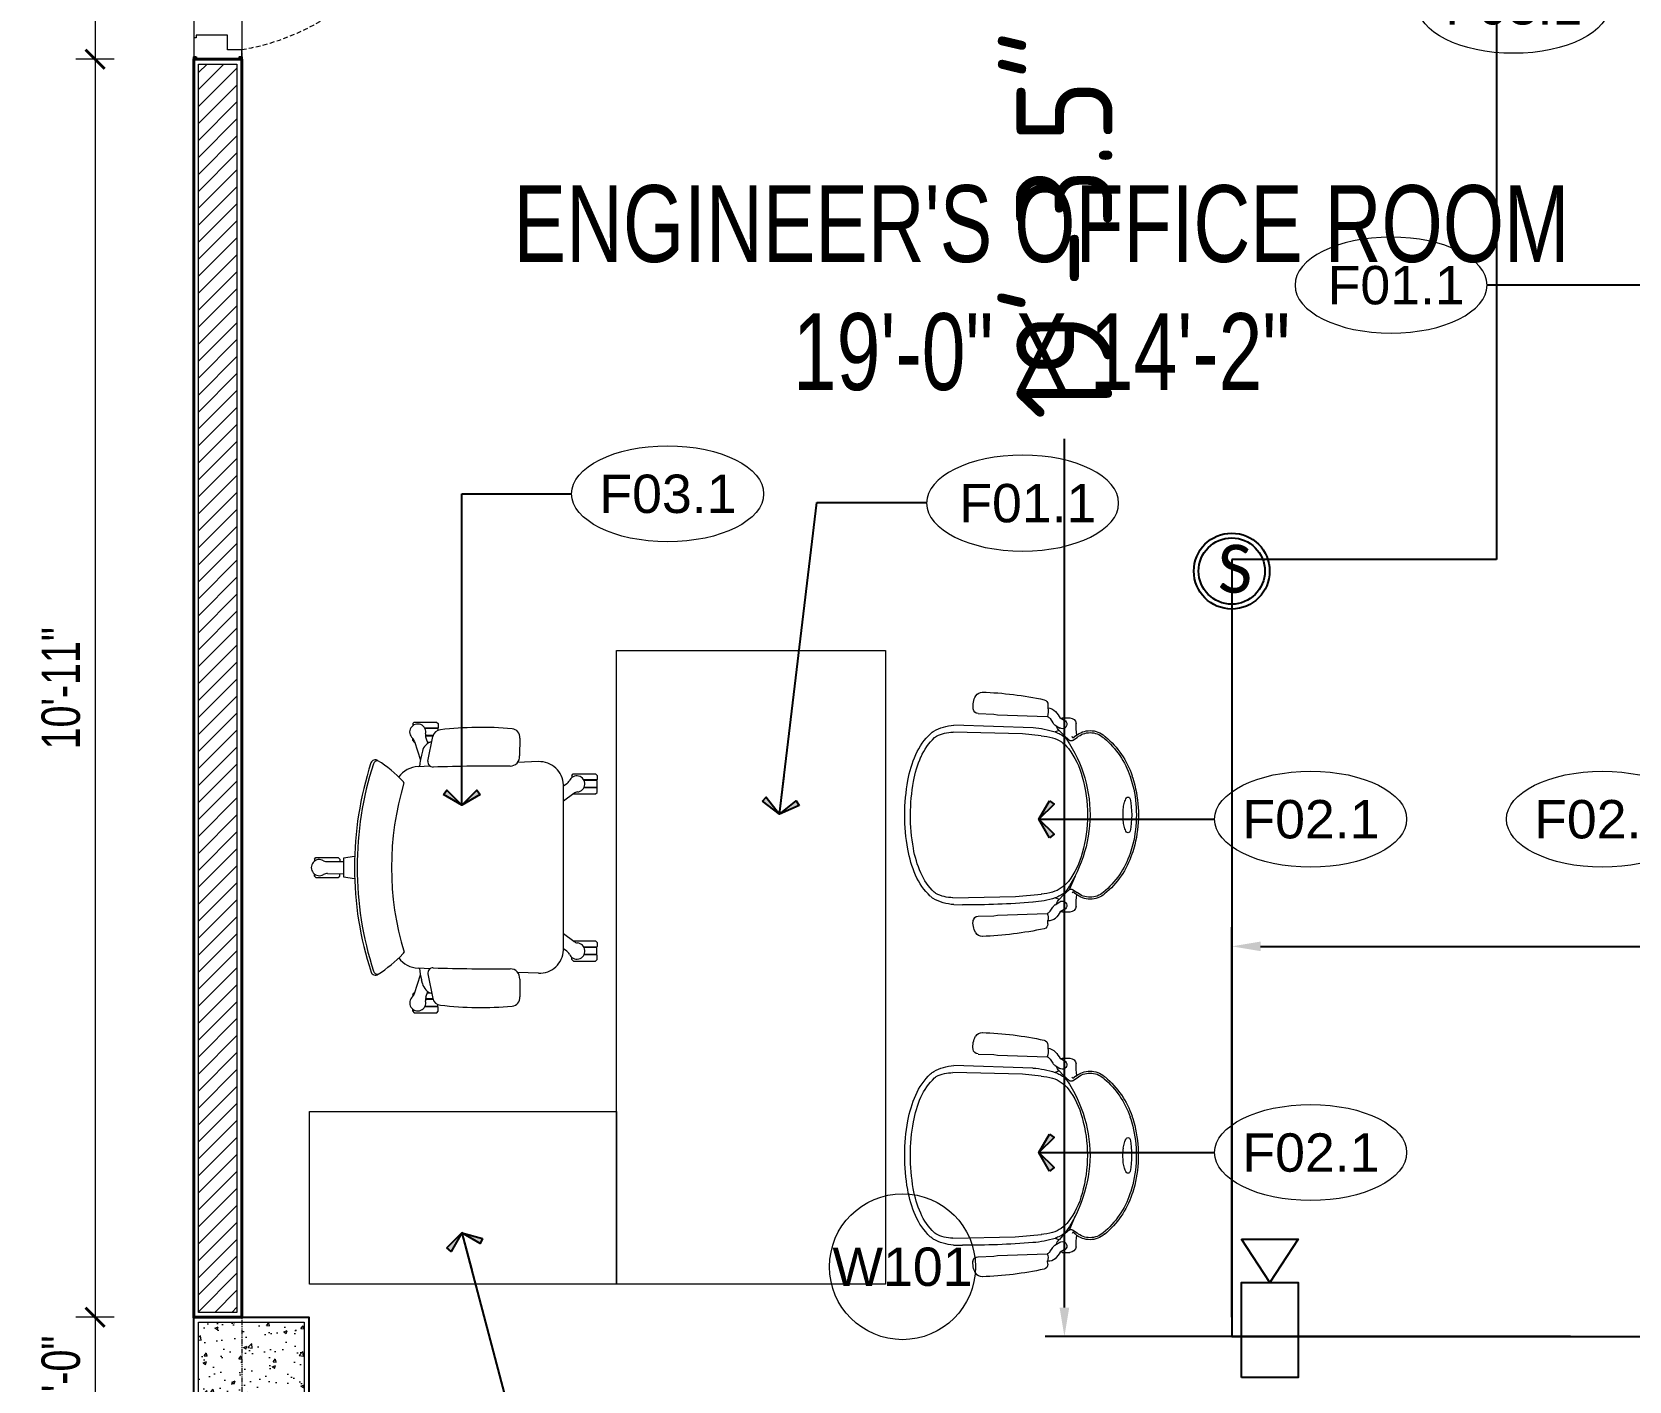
# Model space of a CAD drawing. Header units: inches. Extents: x 985 to 11353, y 526 to 2181.
# Drawn here: x 8372.7 to 8539.1, y 1431.6 to 1572.1 of the extents above; entities that cross this region are included whole.
import ezdxf
from ezdxf.enums import TextEntityAlignment as Align

# ---------------------------------------------------------------- set-up
doc = ezdxf.new("R2010")
doc.units = ezdxf.units.IN
doc.header["$MEASUREMENT"] = 0
doc.linetypes.add('DASHED', pattern=[0.75, 0.5, -0.25])
doc.linetypes.add('PHANTOMX2', pattern=[5, 2.5, -0.5, 0.5, -0.5, 0.5, -0.5])
for name, color, linetype, lineweight in [('COLUMN', 1, 'Continuous', 25), ('Dimension', 22, 'Continuous', 13), ('DOOR', 115, 'Continuous', 15), ('grid', 9, 'Continuous', 13), ('HACTH', 8, 'Continuous', 9), ('I-DOOR-IDEN-N', 7, 'Continuous', 15), ('I-FURN-CODE', 171, 'Continuous', 15), ('ID-FURN', 7, 'Continuous', 15), ('Plaster Line', 5, 'Continuous', 15), ('wall 05', 3, 'Continuous', 40)]:
    doc.layers.add(name, color=color, linetype=linetype, lineweight=lineweight)
for name, color, linetype in [('FREE-TEXT', 7, 'Continuous'), ('horn & strobe', 1, 'Continuous'), ('smoke detector', 1, 'Continuous'), ('Text', 7, 'Continuous'), ('zone wiring', 5, 'Continuous')]:
    doc.layers.add(name, color=color, linetype=linetype)
doc.styles.add('Arial', font='arial.ttf')
doc.styles.get("Standard").update_dxf_attribs({"font": 'isocp3.shx'})
doc.styles.add('Swiss721', font='swisscl.ttf')
doc.dimstyles.new('DIM08', dxfattribs={"dimtxt": 8, "dimasz": 4, "dimexe": 4, "dimexo": 0, "dimgap": 3, "dimtad": 1, "dimdec": 1, "dimzin": 3, "dimdsep": 46, "dimlunit": 4, "dimtxsty": 'Swiss721', "dimblk": 'ARCHTICK', "dimcen": 0, "dimdle": 4, "dimclrd": 256, "dimclre": 256, "dimclrt": 256, "dimadec": 0, "dimazin": 0, "dimtfac": 1, "dimtdec": 1, "dimtofl": 0, "dimtmove": 0, "dimatfit": 3, "dimldrblk": 'ARCHTICK', "dimfxl": 4, "dimfxlon": 1, "dimtfill": 1, "dimtolj": 1, "dimtzin": 0, "dimlwd": 9, "dimlwe": 9, "dimarcsym": 0})
doc.dimstyles.new('F50', dxfattribs={"dimscale": 50, "dimtxt": 1.6, "dimasz": 1, "dimexe": 1.5, "dimexo": 1, "dimgap": 0.5, "dimtad": 1, "dimdec": 0, "dimzin": 12, "dimdsep": 46, "dimtxsty": 'Arial', "dimblk1": 'ARCHTICK', "dimblk2": 'ARCHTICK', "dimsah": 1, "dimcen": 0, "dimdle": 1.5, "dimclrd": 9, "dimclre": 9, "dimclrt": 2, "dimadec": 0, "dimazin": 3, "dimtfac": 1, "dimtdec": 0, "dimtix": 1, "dimtmove": 2, "dimatfit": 3, "dimldrblk": 'ArrowNote', "dimfxl": 1, "dimtolj": 1, "dimtzin": 0, "dimarcsym": 0})
doc.dimstyles.get("Standard").update_dxf_attribs({"dimtxt": 2, "dimasz": 3, "dimexe": 2, "dimexo": 2, "dimgap": 1, "dimtad": 0, "dimtih": 1, "dimtoh": 1, "dimdec": 1, "dimzin": 0, "dimdsep": 46, "dimtxsty": 'Standard', "dimcen": 0, "dimclrd": 256, "dimclre": 256, "dimclrt": 256, "dimadec": 1, "dimazin": 0, "dimtfac": 1, "dimtdec": 1, "dimtofl": 0, "dimtmove": 0, "dimatfit": 3, "dimfxl": 1, "dimtolj": 1, "dimtzin": 0, "dimlwd": -1, "dimlwe": -1, "dimarcsym": 0})

# ---------------------------------------------------------------- blocks, each defined once
blk = doc.blocks.new('C 12X12')
at = {"layer": 'HACTH'}
h = blk.add_hatch(dxfattribs=at)
h.set_pattern_fill('AR-CONC', color=256, scale=0.5, style=0)
h.set_pattern_definition([(50, (0, 0), (3.58630091, -0.313760675), [0.375, -4.125]), (355, (0, 0), (-0.69375667, 3.76096067), [0.3, -3.3]), (100.4514, (0.299, -0.026), (2.89254691, 3.44719771), [0.31870095, -3.50571056]), (46.1842, (0, 1), (5.33620524, -0.82759507), [0.5625, -6.1875]), (96.6356, (0.4447, 0.931), (4.67331353, 4.87058935), [0.47805144, -5.258565]), (351.1842, (0, 1), (4.67330973, 4.870593), [0.45, -4.95]), (21, (0.5, 0.75), (2.98453526, -2.01309445), [0.375, -4.125]), (326, (0.5, 0.75), (1.21657666, 3.62575023), [0.3, -3.3]), (71.4514, (0.7487, 0.5822), (4.20111314, 1.61265248), [0.31870095, -3.50571056]), (37.5, (0, 0), (0.060799277, 1.66446927), [0, -3.26, 0, -3.35, 0, -3.3125]), (7.5, (0, 0), (1.315347687, 1.97205856), [0, -1.91, 0, -3.185, 0, -1.2625]), (327.5, (-1.115, 0), (2.66911218, -0.112774359), [0, -1.25, 0, -3.9, 0, -5.175]), (317.5, (-1.615, 0), (2.915930847, 0.50052491), [0, -1.625, 0, -2.59, 0, -3.675])])
h.paths.add_polyline_path([(88279, -6819.5), (88279, -6808.5), (88268, -6808.5), (88268, -6819.5)])
at = {"layer": 'COLUMN'}
blk.add_lwpolyline([(88267.5, -6808), (88279.5, -6808), (88279.5, -6820), (88267.5, -6820)], close=True, dxfattribs=at)
at = {"layer": 'Plaster Line'}
blk.add_lwpolyline([(88268, -6808.5), (88279, -6808.5), (88279, -6819.5), (88268, -6819.5)], close=True, dxfattribs=at)
blk = doc.blocks.new('A$C755F672F')
at = {"layer": 'Defpoints'}
for points in [[(0.25, 0), (0.25, -0.25), (0, -0.25), (0, 0)], [(5, 0), (5, -0.25), (4.75, -0.25), (4.75, 0)], [(0.25, -24.75), (0.25, -25), (0, -25), (0, -24.75)], [(5, -24.75), (5, -25), (4.75, -25), (4.75, -24.75)]]:
    blk.add_lwpolyline(points, close=True, dxfattribs=at)
at = {"layer": 'DOOR'}
for points in [[(5, -1), (3.5, -1), (3.5, -2.5), (0.25, -2.5), (0.25, -2.25), (0, -2.25), (0, -0.25), (0.25, -0.25), (0.25, 0), (4.75, 0), (4.75, -0.25), (5, -0.25), (5, -1)], [(10, -1.75), (10, -2), (11, -2), (11, -2.5), (5, -2.5), (5, -1), (11, -1), (11, -1.5), (10, -1.5), (10, -1.75), (10, -1.5), (11, -1.5), (11, -1), (19, -1), (19, -1.5), (20, -1.5), (20, -2), (19, -2), (19, -2.5), (11, -2.5), (25, -2.5), (25, -1), (19, -1)], [(5, -24), (3.5, -24), (3.5, -22.5), (0.25, -22.5), (0.25, -22.75), (0, -22.75), (0, -24.75), (0.25, -24.75), (0.25, -25), (4.75, -25), (4.75, -24.75), (5, -24.75), (5, -24)]]:
    blk.add_lwpolyline(points, dxfattribs=at)
at = {"layer": 'DOOR', "linetype": 'DASHED', "lineweight": 0}
blk.add_arc((1.01, -0.23), 24.1, 279.5352, 354.6049, dxfattribs=at)
at = {"layer": 'HACTH', "lineweight": 0, "ltscale": 10}
for p, q in [((5, -1.5), (5, -24)), ((0, -2.25), (0, -22.75))]:
    blk.add_line(p, q, dxfattribs=at)
blk = doc.blocks.new('ch-1')
at = {"layer": 'ID-FURN', "color": 252, "lineweight": 13}
for p, q in [((300.3, 344.5), (296.8, 340.7)), ((296.8, 340.7), (296.8, 331)), ((353.2, 344.5), (300.3, 344.5)), ((356.8, 340.7), (353.2, 344.5)), ((356.8, 340.7), (356.8, 336.1)), ((296.8, 331), (297.8, 330)), ((297.8, 330), (328.3, 330)), ((297.8, 329), (297.8, 324.4)), ((297.8, 329), (327.8, 329)), ((308.6, 312.4), (326.6, 312.4)), ((308.9, 311.3), (326.5, 311.3)), ((325.7, 307.1), (321.2, 293.8)), ((356.8, 300.6), (356.8, 305.2)), ((322.2, 296.8), (316, 296.8)), ((352.6, 298.3), (338.8, 254.6)), ((353.2, 296.8), (352.1, 296.8)), ((356.8, 300.6), (353.2, 296.8)), ((-76.1, 221.9), (-79.7, 218.1)), ((-79.7, 218.1), (-79.7, 208.4)), ((-79.7, 208.4), (-78.7, 207.4)), ((-78.7, 207.4), (-48.2, 207.4)), ((-78.7, 206.3), (-78.7, 189.7)), ((-78.7, 206.3), (-48.7, 206.3)), ((-78.7, 189.7), (-48.7, 189.7)), ((-23.3, 221.9), (-76.1, 221.9)), ((-19.7, 218.1), (-23.3, 221.9)), ((-19.7, 218.1), (-19.7, 213)), ((-79.7, 187.7), (-78.7, 188.7)), ((-79.7, 178), (-79.7, 187.7)), ((-76.1, 174.2), (-79.7, 178)), ((-78.7, 188.7), (-48.2, 188.7)), ((-22.8, 174.2), (-76.1, 174.2)), ((-24.5, 175.5), (0, 157.3)), ((559, 14.7), (520.5, 15)), ((533.3, 24.3), (529.8, 20.5)), ((529.8, 20.5), (529.8, 14.9)), ((586.2, 24.3), (533.3, 24.3)), ((589.8, 20.5), (586.2, 24.3)), ((589.8, 20.5), (589.8, 16)), ((559, -13.7), (520.5, -14)), ((529.8, -19.6), (529.8, -13.9)), ((533.3, -23.4), (529.8, -19.6)), ((586.2, -23.4), (533.3, -23.4)), ((589.8, -19.6), (586.2, -23.4)), ((589.8, -19.6), (589.8, -15)), ((-76.1, -173.7), (-79.7, -177.5)), ((-79.7, -177.5), (-79.7, -187.2)), ((-79.7, -187.2), (-78.7, -188.2)), ((-78.7, -188.2), (-48.2, -188.2)), ((-22.8, -173.7), (-76.1, -173.7)), ((-24.5, -175), (0, -156.8)), ((-79.7, -207.9), (-78.7, -206.9)), ((-79.7, -217.6), (-79.7, -207.9)), ((-76.1, -221.4), (-79.7, -217.6)), ((-78.7, -189.2), (-48.7, -189.2)), ((-78.7, -205.8), (-78.7, -189.2)), ((-78.7, -205.8), (-48.7, -205.8)), ((-78.7, -206.9), (-48.2, -206.9)), ((-23.3, -221.4), (-76.1, -221.4)), ((-19.7, -217.6), (-23.3, -221.4)), ((-19.7, -217.6), (-19.7, -212.6)), ((-7.9, -197.9), (0, -192.2)), ((352.6, -297.8), (338.8, -254.1)), ((322.2, -296.3), (316, -296.3)), ((325.7, -306.6), (321.2, -293.4)), ((353.2, -296.3), (352.1, -296.3)), ((356.8, -300.1), (353.2, -296.3)), ((356.8, -300.1), (356.8, -304.7)), ((296.8, -330.5), (297.8, -329.5)), ((296.8, -340.2), (296.8, -330.5)), ((300.3, -344), (296.8, -340.2)), ((297.8, -328.5), (297.8, -323.9)), ((297.8, -328.5), (327.8, -328.5)), ((297.8, -329.5), (328.3, -329.5)), ((308.6, -311.9), (326.6, -311.9)), ((308.9, -310.8), (326.5, -310.8)), ((356.8, -340.2), (353.2, -344)), ((356.8, -340.2), (356.8, -335.7)), ((353.2, -344), (300.3, -344))]:
    blk.add_line(p, q, dxfattribs=at)
at = {"layer": 'ID-FURN', "color": 252}
for p, q in [((103.8, 264.3), (103.4, 306.4)), ((334.1, 275.2), (336.4, 265.8)), ((59.4, 250.7), (108.5, 248.6)), ((315.6, 239.8), (344.3, 238.6)), ((-7.9, 198.4), (0, 192.7)), ((0, 195.9), (0, -195.9)), ((59.4, -250.2), (108.5, -248.1)), ((103.4, -305.9), (103.8, -263.8)), ((315.6, -239.4), (344.3, -238.1)), ((334.1, -274.7), (336.4, -265.3))]:
    blk.add_line(p, q, dxfattribs=at)
for points in [[(320.9, 252), (309.1, 310.4)], [(320.9, -251.5), (309.1, -309.9)]]:
    blk.add_lwpolyline(points, dxfattribs=at)
at = {"layer": 'ID-FURN', "color": 252, "lineweight": 13}
blk.add_lwpolyline([(494.6, -25.6), (520.5, -21.8), (520.5, 22.3), (494.6, 26.1)], dxfattribs=at)
at = {"layer": 'ID-FURN', "color": 252}
for centre, radius, start, end in [((123.4, 308.5), 20.1, 95.0446, 186.0128), ((193.8, -510.8), 842.5, 83.3556, 94.9128), ((290, 306.5), 19.6, 11.3923, 86.0755), ((303.1, 267.6), 31.9, 13.7582, 74.5871), ((109.5, 210.3), 233.5, 7.127, 13.7582), ((57, 193.7), 57, 87.5809, 177.8265), ((125.9, 262.4), 22.2, 175.0498, 270.9397), ((147, -5274.9), 5515.2, 88.3219, 90.2152), ((309, 250), 12.1, 267.6468, 9.6188), ((341.6, 178.9), 59.8, 36.272, 87.3972), ((596.7, 1.2), 296.9, 122.0525, 136.7624), ((445.4, 243.8), 11.1, 21.1039, 124.6268), ((439.4, 241.8), 11.1, 21.1039, 91.3806), ((-305.9, 0.2), 794.5, 341.9963, 18.0037), ((-305.9, 0.2), 800.8, 341.9963, 18.0037), ((391.5, 194.2), 15.3, 136.9683, 155.6038), ((-286, 0.2), 693.1, 343.2048, 16.7952), ((57, -193.2), 57, 182.1735, 272.4191), ((341.6, -178.9), 59.8, 272.6028, 324.0692), ((391.5, -193.7), 15.3, 204.3962, 223.0317), ((596.7, -0.8), 296.9, 223.2376, 237.9475), ((125.9, -261.9), 22.2, 89.0603, 184.9502), ((147, 5275.4), 5515.2, 269.7848, 271.6781), ((309, -249.5), 12.1, 350.3812, 92.3532), ((109.5, -209.8), 233.5, 346.2418, 352.873), ((439.4, -241.3), 11.1, 268.6194, 338.8961), ((445.4, -243.3), 11.1, 235.3732, 338.8961), ((303.1, -267.1), 31.9, 285.413, 346.2418), ((123.4, -308), 20.1, 173.9872, 264.9554), ((193.8, 511.3), 842.5, 265.0872, 276.6444), ((290, -306), 19.6, 273.9245, 348.6077)]:
    blk.add_arc(centre, radius, start, end, dxfattribs=at)
at = {"layer": 'ID-FURN', "color": 252, "lineweight": 13}
for centre, radius, start, end in [((306.6, 313.2), 20, 342.2096, 8.7154), ((345, 320.7), 19.1, 310.5325, 193.4675), ((371.6, 292), 20, 135.2846, 161.7905), ((-31.5, 198), 19.1, 22.5325, 265.4675), ((3.9, 214.5), 20, 207.2846, 233.7904), ((-36.3, 159.2), 20, 54.2096, 80.7154), ((559, 34.7), 20, 270.2096, 296.7154), ((577.9, 0.5), 19.1, 238.5325, 121.4675), ((559, -33.7), 20, 63.2846, 89.7905), ((-31.5, -197.5), 19.1, 94.5325, 337.4675), ((-36.3, -158.7), 20, 279.2846, 305.7904), ((3.9, -214), 20, 126.2096, 152.7154), ((371.6, -291.5), 20, 198.2096, 224.7154), ((306.6, -312.7), 20, 351.2846, 17.7904), ((345, -320.2), 19.1, 166.5325, 49.4675)]:
    blk.add_arc(centre, radius, start, end, dxfattribs=at)
blk = doc.blocks.new("VISITOR'S CHAIR")
at = {"layer": 'ID-FURN'}
for p, q in [((-252.9, 410.4), (-252.9, 430.1)), ((-238.2, 446.3), (-237.2, 446.4)), ((-194.5, 429.2), (-209.3, 412.3)), ((-206.3, 445.5), (-200.5, 437.8)), ((-200.5, 437.8), (-204.1, 436)), ((-194.5, 436.8), (-202.2, 448.9)), ((-159.3, 443.5), (-195.6, 428)), ((194, 436.8), (201.7, 448.9)), ((194, 429.2), (208.8, 412.3)), ((205.7, 445.5), (199.9, 437.8)), ((199.9, 437.8), (203.6, 436)), ((252.4, 410.4), (252.4, 430.1)), ((-246, 415.4), (-252.2, 404.9)), ((-251, 378.4), (-240.1, 385.8)), ((-233.9, 391.5), (-226.3, 404.1)), ((-209.3, 412.3), (-220.1, 402)), ((-220.1, 402), (-216.3, 391.6)), ((208.8, 412.3), (219.5, 402)), ((219.5, 402), (215.7, 391.6)), ((233.4, 391.5), (225.8, 404.1)), ((250.5, 378.4), (239.5, 385.8)), ((245.5, 415.4), (251.7, 404.9)), ((-283.6, 372.6), (-275.2, 372.4)), ((-260.9, 241.4), (-256.5, 371.2)), ((-212.8, 288.2), (-206.4, 356.1)), ((206, 355.1), (211.1, 306.6)), ((226.9, 334), (233.3, 127.6)), ((260.4, 241.4), (255.9, 371.2)), ((286.6, 372.6), (278.2, 372.4)), ((211.1, 306.6), (215.2, 125.7)), ((-215.8, 125.5), (-212.8, 288.2)), ((-264.1, 191.1), (-262.6, 231.9)), ((-262.6, 231.9), (-260.9, 241.4)), ((262, 231.9), (260.4, 241.4)), ((263.5, 191.1), (262, 231.9)), ((-233.8, 127.6), (-234.4, 150.3))]:
    blk.add_line(p, q, dxfattribs=at)
for centre, major_axis, ratio, start_param, end_param in [((-30.7, 376.8), (160.1, 160.1), 1, 1.106098, 1.669765), ((-30.7, 376.8), (156.4, 156.4), 1, 1.106098, 1.669765), ((-25.5, 384.4), (156.3, 156.3), 1, 1.024131, 1.139863), ((-25.5, 384.4), (-152.5, 152.5), 1, -0.546665, -0.430933), ((0, 279.6), (232.5, 232.5), 1, 0.786111, 1.024131), ((0, 279.6), (-228.8, 228.8), 1, -0.784686, -0.546665), ((-42.1, 581.5), (-3.34, 3.34), 1, -0.185935, 0.785398), ((-22.4, 552.7), (28, 28), 1, 1.306571, 1.384862), ((-0.3, 358.6), (-164.3, 164.3), 1, -0.967168, -0.603629), ((-0.5, 279.6), (232.5, 232.5), 1, 0.546665, 0.784686), ((-0.5, 279.6), (-228.8, 228.8), 1, -1.024131, -0.786111), ((21.8, 552.7), (-28, 28), 1, -1.384862, -1.299686), ((41.5, 581.5), (3.34, 3.34), 1, 5.497787, 6.46912), ((25, 384.4), (-152.5, 152.5), 1, -1.139863, -1.024131), ((25, 384.4), (-156.3, 156.3), 1, -1.139863, -1.024131), ((27.8, 374.8), (158.5, 158.5), 1, 6.197379, 6.741162), ((27.8, 374.8), (-162.3, 162.3), 1, 4.626582, 5.170366), ((-42.1, 581.5), (3.34, 3.34), 1, 2.356194, 3.327527), ((-22.4, 610.3), (-28, 28), 1, 1.756731, 2.080357), ((-9.1, 657.2), (-62.5, 62.5), 1, 2.080357, 2.239483), ((-0.3, 732.5), (-116.1, 116.1), 1, 2.239483, 2.356194), ((-0.3, 732.5), (-116.1, 116.1), 1, 2.356194, 2.472906), ((8.6, 657.2), (62.5, 62.5), 1, 4.043702, 4.202828), ((21.8, 610.3), (28, 28), 1, 4.202828, 4.526454), ((41.5, 581.5), (-3.34, 3.34), 1, 2.955658, 3.926991), ((-162.3, 482.7), (40.7, 40.7), 1, 1.641382, 2.3562), ((-162.3, 482.7), (-37, 37), 1, 0.070585, 0.785404), ((85, 416), (108.9, 108.9), 1, 6.212612, 6.231759), ((161.7, 482.7), (37, 37), 1, 5.497793, 6.212612), ((85, 416), (112.6, 112.6), 1, 6.212612, 6.231759), ((161.7, 482.7), (-40.7, 40.7), 1, 3.926985, 4.641803), ((-162.3, 482.7), (40.7, 40.7), 1, 2.3562, 3.058022), ((-162.3, 482.7), (37, 37), 1, 2.3562, 3.058022), ((3.5, 124), (253.6, 253.6), 1, 0.795932, 1.416989), ((-51.2, 268.5), (140.9, 140.9), 1, 1.029343, 1.444292), ((-0.3, 117.9), (253.1, 253.1), 1, 0.505105, 1.065692), ((-2.1, 130.4), (-249.1, 249.1), 1, -1.424708, -0.790588), ((50.6, 268.5), (140.9, 140.9), 1, 0.126504, 0.541453), ((161.7, 482.7), (-37, 37), 1, 3.225371, 3.926997), ((161.7, 482.7), (40.7, 40.7), 1, 4.795959, 5.497781), ((-236.4, 429.9), (11.7, 11.7), 1, 0.895345, 2.346242), ((-236.3, 410.5), (-8.33, 8.33), 1, 3.308932, 6.927895), ((-232, 599.7), (-108.4, 108.4), 1, 2.322741, 2.51101), ((-117.7, 355.6), (-74.2, 74.2), 1, 0.158797, 0.434217), ((-122.3, 361.1), (-58.3, 58.3), 1, -0.121154, 0.49051), ((-199.3, 433), (4.34, 4.34), 1, 4.766338, 6.168083), ((121.8, 361.1), (-58.3, 58.3), 1, 4.221879, 4.833543), ((198.8, 433), (4.34, 4.34), 1, 1.685898, 3.087644), ((117.2, 355.6), (74.2, 74.2), 1, 5.848968, 6.124388), ((232.9, 610.8), (116.4, 116.4), 1, 3.774404, 3.956147), ((235.8, 410.5), (8.33, 8.33), 1, 5.638476, 9.257439), ((235.9, 429.9), (-11.7, 11.7), 1, 3.936943, 5.38784), ((-245.5, 374), (-29, 9), 0.940619, -0.371164, 0.371164), ((-207.6, 326.1), (-64, 64), 1, -0.27183, -0.033972), ((-243.2, 366.7), (9.99, 9.99), 1, 1.377732, 2.024937), ((-236.6, 411), (11.5, 11.5), 1, 2.359032, 2.700427), ((-248.6, 401.1), (12.4, 12.4), 1, 4.437336, 4.934607), ((-237.4, 417.6), (-16.4, 16.4), 1, 2.597956, 3.176359), ((17, 316.6), (173.3, 173.3), 1, 2.044581, 2.285039), ((45.2, 326.1), (-179.2, 179.2), 1, 0.550308, 0.670712), ((-45.7, 326.1), (-179.2, 179.2), 1, 4.041677, 4.162081), ((-17.5, 316.6), (173.3, 173.3), 1, 5.568943, 5.8094), ((236.9, 417.6), (-16.4, 16.4), 1, 1.53603, 2.114433), ((248.1, 401.1), (-12.4, 12.4), 1, 1.348578, 1.845849), ((242.6, 366.7), (9.99, 9.99), 1, 5.829045, 6.47625), ((236.1, 411), (-11.5, 11.5), 1, 3.582758, 3.924153), ((207.1, 326.1), (64, 64), 1, 0.033972, 0.27183), ((248.3, 369.9), (21.5, 21.5), 1, 5.582202, 6.32453), ((602.9, 170), (-650.5, 650.5), 1, 0.573881, 0.750879), ((-284.6, 360.2), (-8.76, 8.76), 1, -0.863376, 0.564498), ((-268.2, 332.2), (2.3, 41.2), 0.843481, -0.27588, 0.27588), ((1965.9, 158.7), (1555.9, 1555.9), 1, 2.276461, 2.36002), ((269.1, 332.1), (-29.2, 29.2), 1, -1.014167, -0.462408), ((287.6, 360.2), (8.76, 8.76), 1, 5.718688, 7.146561), ((-599.9, 170), (-650.5, 650.5), 1, 3.96151, 4.138508), ((-297.3, 201.7), (13.6, 13.6), 1, 2.322194, 3.388756), ((-280.7, 229.2), (36.4, 36.4), 1, 3.399296, 4.068112), ((-276.9, 191.2), (-9.06, 9.06), 1, 2.406079, 3.903189), ((276.4, 191.2), (-9.06, 9.06), 1, 0.8092, 2.30631), ((283.7, 229.2), (-36.4, 36.4), 1, 2.215073, 2.88389), ((300.2, 201.7), (-13.6, 13.6), 1, 2.89443, 3.960991), ((-110, 135.1), (87.7, 87.7), 1, 2.416541, 2.868914), ((-119, 125.5), (68.4, 68.4), 1, 2.356783, 2.833835), ((118.4, 125.7), (68.4, 68.4), 1, 5.032166, 5.498375), ((110.4, 135), (-87, 87), 1, 3.422629, 3.866448), ((-133.1, 134.8), (-73.8, 73.8), 1, 1.404983, 1.497112), ((-89.5, 183.7), (-119.9, 119.9), 1, 1.547695, 1.947381), ((-169.4, 107.4), (-31.3, 31.3), 1, 1.42524, 1.547695), ((-89.5, 183.7), (109.4, 109.4), 1, 3.118491, 3.518177), ((-36, 307.2), (204.6, 204.6), 1, 3.518177, 3.750397), ((34.9, 307.3), (-204.6, 204.6), 1, 2.536468, 2.768687), ((88.8, 184.1), (109.4, 109.4), 1, 4.339484, 4.739169), ((88.8, 184.1), (119.9, 119.9), 1, 4.339484, 4.739169), ((169, 108.1), (31.3, 31.3), 1, 4.739169, 4.873442), ((136.9, 131.9), (-69.9, 69.9), 1, 3.217039, 3.320838), ((-36, 307.2), (-215, 215), 1, 1.947381, 2.1796), ((-0.9, 503.9), (-356.3, 356.3), 1, 2.1796, 2.358034), ((-0.9, 503.9), (-345.8, 345.8), 1, 2.1796, 2.358034), ((-0.9, 503.9), (345.8, 345.8), 1, 3.92883, 4.107264), ((-0.9, 503.9), (-356.3, 356.3), 1, 2.358034, 2.536468), ((34.9, 307.3), (-215, 215), 1, 2.536468, 2.768687)]:
    blk.add_ellipse(centre, major_axis=major_axis, ratio=ratio, start_param=start_param, end_param=end_param, dxfattribs=at)
blk = doc.blocks.new('_ArchTick')
at = {"color": 0, "linetype": 'ByBlock', "const_width": 0.15}
blk.add_lwpolyline([(-0.5, -0.5), (0.5, 0.5)], dxfattribs=at)
blk = doc.blocks.new('*D358')
at = {"layer": 'Defpoints', "color": 0, "transparency": 16777216}
for p in [(8389.56, 1594.28), (8379.28, 1569.28), (8389.56, 1569.28)]:
    blk.add_point(p, dxfattribs=at)
at = {"layer": 'Dimension', "lineweight": 9, "transparency": 16777216}
for p, q in [((8379.28, 1596.28), (8379.28, 1567.28)), ((8381.28, 1594.28), (8377.28, 1594.28)), ((8381.28, 1569.28), (8377.28, 1569.28))]:
    blk.add_line(p, q, dxfattribs=at)
at = {"layer": 'Dimension', "lineweight": 9, "transparency": 16777216, "xscale": 2, "yscale": 2, "zscale": 2}
for p, rotation in [((8379.28, 1594.28), 90), ((8379.28, 1569.28), 270)]:
    blk.add_blockref('_ArchTick', p, dxfattribs=dict(at, rotation=rotation))
at = {"layer": 'Dimension', "transparency": 16777216, "insert": (8375.77, 1581.78), "char_height": 4, "attachment_point": 5, "rotation": 90, "style": 'Swiss721', "bg_fill": 3, "box_fill_scale": 1.25, "bg_fill_color": 256, "bg_fill_true_color": 13158600, "bg_fill_transparency": 0}
blk.add_mtext('\\A1;2\'-1"', dxfattribs=at)
blk = doc.blocks.new('*D359')
at = {"layer": 'Defpoints', "color": 0, "transparency": 16777216}
for p in [(8389.56, 1569.28), (8379.28, 1438.28), (8389.56, 1438.28)]:
    blk.add_point(p, dxfattribs=at)
at = {"layer": 'Dimension', "lineweight": 9, "transparency": 16777216}
for p, q in [((8379.28, 1571.28), (8379.28, 1436.28)), ((8381.28, 1569.28), (8377.28, 1569.28)), ((8381.28, 1438.28), (8377.28, 1438.28))]:
    blk.add_line(p, q, dxfattribs=at)
at = {"layer": 'Dimension', "lineweight": 9, "transparency": 16777216, "xscale": 2, "yscale": 2, "zscale": 2}
for p, rotation in [((8379.28, 1569.28), 90), ((8379.28, 1438.28), 270)]:
    blk.add_blockref('_ArchTick', p, dxfattribs=dict(at, rotation=rotation))
at = {"layer": 'Dimension', "transparency": 16777216, "insert": (8375.73, 1503.78), "char_height": 4, "attachment_point": 5, "rotation": 90, "style": 'Swiss721', "bg_fill": 3, "box_fill_scale": 1.25, "bg_fill_color": 256, "bg_fill_true_color": 13158600, "bg_fill_transparency": 0}
blk.add_mtext('\\A1;10\'-11"', dxfattribs=at)
blk = doc.blocks.new('*D360')
at = {"layer": 'Defpoints', "color": 0, "transparency": 16777216}
for p in [(8389.56, 1438.28), (8379.28, 1426.28), (8389.56, 1426.28)]:
    blk.add_point(p, dxfattribs=at)
at = {"layer": 'Dimension', "lineweight": 9, "transparency": 16777216}
for p, q in [((8379.28, 1440.28), (8379.28, 1424.28)), ((8381.28, 1438.28), (8377.28, 1438.28)), ((8381.28, 1426.28), (8377.28, 1426.28))]:
    blk.add_line(p, q, dxfattribs=at)
at = {"layer": 'Dimension', "lineweight": 9, "transparency": 16777216, "xscale": 2, "yscale": 2, "zscale": 2}
for p, rotation in [((8379.28, 1438.28), 90), ((8379.28, 1426.28), 270)]:
    blk.add_blockref('_ArchTick', p, dxfattribs=dict(at, rotation=rotation))
at = {"layer": 'Dimension', "transparency": 16777216, "insert": (8375.73, 1432.28), "char_height": 4, "attachment_point": 5, "rotation": 90, "style": 'Swiss721', "bg_fill": 3, "box_fill_scale": 1.25, "bg_fill_color": 256, "bg_fill_true_color": 13158600, "bg_fill_transparency": 0}
blk.add_mtext('\\A1;1\'-0"', dxfattribs=at)
blk = doc.blocks.new('wall&door')
at = {"color": 0, "linetype": 'ByBlock', "lineweight": -2}
blk.add_circle((0, 0), 3.039, dxfattribs=at)
at = {"color": 0, "linetype": 'ByBlock', "lineweight": -2, "ltscale": 25.4, "style": 'Arial'}
blk.add_attdef('PT1', text='', height=1.6, dxfattribs=at).set_placement((0, 0), align=Align.MIDDLE_CENTER)
blk = doc.blocks.new('Floor Fin')
at = {"extrusion": (0, 0, -1)}
blk.add_ellipse((0, 0), major_axis=(4, 0), ratio=0.5, start_param=4.712389, end_param=10.995574, dxfattribs=at)
at = {"color": 0, "linetype": 'ByBlock', "lineweight": -2, "ltscale": 25.4, "style": 'Arial'}
blk.add_attdef('CA3', text='', height=1.6, dxfattribs=at).set_placement((0, 0), align=Align.MIDDLE_CENTER)
blk = doc.blocks.new('ArrowNote')
at = {"linetype": 'ByBlock', "lineweight": -2}
h = blk.add_hatch(color=0, dxfattribs=at)
h.paths.add_polyline_path([(-0.556, -0.962), (-0.786, -0.786), (0, 0)])
h.paths.add_polyline_path([(-0.556, 0.962), (0, 0), (-0.786, 0.786)])
at = {"color": 0, "linetype": 'ByBlock', "lineweight": -2}
for points in [[(-0.556, 0.962), (0, 0), (-0.786, 0.786)], [(-0.556, -0.962), (-0.786, -0.786), (0, 0)]]:
    blk.add_lwpolyline(points, close=True, dxfattribs=at)
blk.add_lwpolyline([(0, 0), (-2, 0)], dxfattribs=at)
blk = doc.blocks.new('smoke detector')
at = {"layer": 'smoke detector'}
for radius in [3.95, 3.45]:
    blk.add_circle((331.62, 4109.64), radius, dxfattribs=at)
at = {"layer": 'smoke detector', "insert": (330.17, 4112.38), "char_height": 5, "attachment_point": 1}
blk.add_mtext_dynamic_manual_height_columns('{\\fCalibri|b0|i0|c0|p34;S}', width=5, gutter_width=1, heights=[0], dxfattribs=at)
blk = doc.blocks.new('horn with strobe')
at = {"layer": 'horn & strobe', "color": 1}
for points in [[(-391.02, 4158.6), (-381.13, 4158.6), (-381.13, 4152.71), (-391.02, 4152.71)], [(-376.59, 4158.6), (-376.59, 4152.71), (-381.13, 4155.65)]]:
    blk.add_lwpolyline(points, close=True, dxfattribs=at)
blk = doc.blocks.new('*D446')
at = {"layer": 'Defpoints', "color": 0, "transparency": 16777216}
for p in [(8534.96, 1667.76), (8480.25, 1436.28), (8534.96, 1436.28)]:
    blk.add_point(p, dxfattribs=at)
at = {"layer": 'FREE-TEXT', "transparency": 16777216}
for p, q in [((8532.96, 1667.76), (8478.25, 1667.76)), ((8480.25, 1664.76), (8480.25, 1574.29)), ((8480.25, 1439.28), (8480.25, 1529.75)), ((8532.96, 1436.28), (8478.25, 1436.28))]:
    blk.add_line(p, q, dxfattribs=at)
for points in [[(8479.75, 1664.76), (8480.75, 1664.76), (8480.25, 1667.76)], [(8479.75, 1439.28), (8480.75, 1439.28), (8480.25, 1436.28)]]:
    blk.add_solid(points, dxfattribs=at)
at = {"layer": 'FREE-TEXT', "transparency": 16777216, "insert": (8480.25, 1552.02), "char_height": 10, "attachment_point": 5, "rotation": 90}
blk.add_mtext('\\A1;19\'-3.5"', dxfattribs=at)
blk = doc.blocks.new('*D447')
at = {"layer": 'Defpoints', "color": 0, "transparency": 16777216}
for p in [(8982.56, 1476.9), (8982.56, 1438.28), (8497.68, 1436.28)]:
    blk.add_point(p, dxfattribs=at)
at = {"layer": 'FREE-TEXT', "transparency": 16777216}
for p, q in [((8497.68, 1438.28), (8497.68, 1478.9)), ((8982.56, 1440.28), (8982.56, 1478.9)), ((8500.68, 1476.9), (8715.85, 1476.9)), ((8979.56, 1476.9), (8764.39, 1476.9))]:
    blk.add_line(p, q, dxfattribs=at)
for points in [[(8500.68, 1477.4), (8500.68, 1476.4), (8497.68, 1476.9)], [(8979.56, 1477.4), (8979.56, 1476.4), (8982.56, 1476.9)]]:
    blk.add_solid(points, dxfattribs=at)
at = {"layer": 'FREE-TEXT', "transparency": 16777216, "insert": (8740.12, 1476.9), "char_height": 10, "attachment_point": 5}
blk.add_mtext('\\A1;40\'-4.9"', dxfattribs=at)

msp = doc.modelspace()

# ---------------------------------------------------------------- hatches: boundary and pattern name
at = {"layer": 'HACTH'}
h = msp.add_hatch(dxfattribs=at)
h.set_pattern_fill('ANSI31', color=256, scale=10, style=0)
h.set_pattern_definition([(45, (-114667.1369, -169903.1285), (-0.8838834765, 0.8838834765), [])])
h.paths.add_polyline_path([(8390.06, 1438.78), (8394.06, 1438.78), (8394.06, 1568.78), (8390.06, 1568.78)])

# ---------------------------------------------------------------- linework, layer by layer
at = {"layer": 'grid', "linetype": 'PHANTOMX2', "ltscale": 0.2}
msp.add_line((8394.56, 1897.99), (8394.56, 1391.54), dxfattribs=at)
at = {"layer": 'ID-FURN'}
for points in [[(8461.6, 1507.71), (8461.6, 1441.71), (8433.6, 1441.71), (8433.6, 1507.71)], [(8433.6, 1459.71), (8433.6, 1441.71), (8401.6, 1441.71), (8401.6, 1459.71)]]:
    msp.add_lwpolyline(points, close=True, dxfattribs=at)
at = {"layer": 'Plaster Line'}
msp.add_lwpolyline([(8394.06, 1438.78), (8390.06, 1438.78), (8390.06, 1568.78), (8394.06, 1568.78)], close=True, dxfattribs=at)
at = {"layer": 'wall 05'}
msp.add_lwpolyline([(8394.56, 1438.28), (8389.56, 1438.28), (8389.56, 1569.28), (8394.56, 1569.28)], close=True, dxfattribs=at)
at = {"layer": 'zone wiring', "color": 30}
for p, q in [((8525.27, 1610.52), (8525.27, 1517.19)), ((8525.27, 1517.19), (8497.68, 1517.19)), ((8497.68, 1517.19), (8497.68, 1436.28)), ((8497.68, 1436.28), (8733.09, 1436.28))]:
    msp.add_line(p, q, dxfattribs=at)

# ---------------------------------------------------------------- block references
at = {"layer": 'FREE-TEXT', "rotation": 90}
msp.add_blockref('horn with strobe', (12657.3, 1823.01), dxfattribs=at)
at = {"layer": 'HACTH'}
for name, p in [('A$C755F672F', (8389.56, 1594.28)), ('C 12X12', (-79877.94, 8246.28))]:
    msp.add_blockref(name, p, dxfattribs=at)
at = {"layer": 'I-DOOR-IDEN-N'}
ref = msp.add_blockref('wall&door', (8463.38, 1443.54), dxfattribs=dict(at, xscale=2.5, yscale=2.5, zscale=2.5))
ref.add_attrib('PT1', 'W101', dxfattribs={"layer": '0', "color": 7, "linetype": 'ByBlock', "lineweight": -2, "ltscale": 25.4, "height": 4, "style": 'Arial'}).set_placement((8463.38, 1443.54), align=Align.MIDDLE_CENTER)
at = {"layer": 'I-FURN-CODE'}
ref = msp.add_blockref('Floor Fin', (8527.03, 1574.9), dxfattribs=dict(at, xscale=-2.5, yscale=2.5, zscale=2.5))
ref.add_attrib('CA3', 'F03.1', dxfattribs={"layer": '0', "color": 7, "linetype": 'ByBlock', "lineweight": -2, "ltscale": 25.4, "height": 4, "style": 'Arial'}).set_placement((8527.05, 1574.9), align=Align.MIDDLE_CENTER)
ref = msp.add_blockref('Floor Fin', (8514.27, 1545.76), dxfattribs=dict(at, xscale=2.5, yscale=2.5, zscale=2.5))
ref.add_attrib('CA3', 'F01.1', dxfattribs={"layer": '0', "color": 7, "linetype": 'ByBlock', "lineweight": -2, "ltscale": 25.4, "height": 4, "style": 'Arial'}).set_placement((8514.81, 1545.76), align=Align.MIDDLE_CENTER)
ref = msp.add_blockref('Floor Fin', (8438.92, 1524.03), dxfattribs=dict(at, xscale=-2.5, yscale=2.5, zscale=2.5))
ref.add_attrib('CA3', 'F03.1', dxfattribs={"layer": '0', "color": 7, "linetype": 'ByBlock', "lineweight": -2, "ltscale": 25.4, "height": 4, "style": 'Arial'}).set_placement((8438.95, 1524.03), align=Align.MIDDLE_CENTER)
ref = msp.add_blockref('Floor Fin', (8475.9, 1523.06), dxfattribs=dict(at, xscale=2.5, yscale=2.5, zscale=2.5))
ref.add_attrib('CA3', 'F01.1', dxfattribs={"layer": '0', "color": 7, "linetype": 'ByBlock', "lineweight": -2, "ltscale": 25.4, "height": 4, "style": 'Arial'}).set_placement((8476.44, 1523.06), align=Align.MIDDLE_CENTER)
ref = msp.add_blockref('Floor Fin', (8505.9, 1490.14), dxfattribs=dict(at, xscale=-2.5, yscale=2.5, zscale=2.5))
ref.add_attrib('CA3', 'F02.1', dxfattribs={"layer": '0', "color": 7, "linetype": 'ByBlock', "lineweight": -2, "ltscale": 25.4, "height": 4, "style": 'Arial'}).set_placement((8505.93, 1490.14), align=Align.MIDDLE_CENTER)
ref = msp.add_blockref('Floor Fin', (8536.29, 1490.14), dxfattribs=dict(at, xscale=-2.5, yscale=2.5, zscale=2.5))
ref.add_attrib('CA3', 'F02.1', dxfattribs={"layer": '0', "color": 7, "linetype": 'ByBlock', "lineweight": -2, "ltscale": 25.4, "height": 4, "style": 'Arial'}).set_placement((8536.32, 1490.14), align=Align.MIDDLE_CENTER)
ref = msp.add_blockref('Floor Fin', (8505.9, 1455.43), dxfattribs=dict(at, xscale=-2.5, yscale=2.5, zscale=2.5))
ref.add_attrib('CA3', 'F02.1', dxfattribs={"layer": '0', "color": 7, "linetype": 'ByBlock', "lineweight": -2, "ltscale": 25.4, "height": 4, "style": 'Arial'}).set_placement((8505.93, 1455.43), align=Align.MIDDLE_CENTER)
at = {"layer": 'ID-FURN'}
for name, p, xscale, yscale, zscale, rotation in [("VISITOR'S CHAIR", (8463.62, 1490.6), -0.03999999999414845, 0.03999999997904524, 0.04, 269.9871586272661), ('ch-1', (8428.07, 1485.13), 0.04399999999355417, 0.04399999999355417, 0.04399999999355417, 180.0128413196762), ("VISITOR'S CHAIR", (8463.61, 1455.15), -0.03999999999414845, 0.03999999997904524, 0.04, 269.9871586272661)]:
    msp.add_blockref(name, p, dxfattribs=dict(at, xscale=xscale, yscale=yscale, zscale=zscale, rotation=rotation))
at = {"layer": 'smoke detector'}
msp.add_blockref('smoke detector', (8166.06, -2593.66), dxfattribs=at)

# ---------------------------------------------------------------- texts
at = {"layer": 'Text', "insert": (8477.87, 1556.17), "char_height": 8, "width": 122.9413, "attachment_point": 2, "style": 'Swiss721'}
msp.add_mtext('ENGINEER\'S OFFICE ROOM 19\'-0" X 14\'-2"', dxfattribs=at)

# ---------------------------------------------------------------- dimensions: what is measured, and where the dimension line sits
at = {"layer": 'FREE-TEXT'}
dim = msp.add_linear_dim(base=(8480.25, 1436.28), p1=(8534.96, 1667.76), p2=(8534.96, 1436.28), angle=90, dimstyle='Standard', override={"dimtxt": 10, "dimtih": 0, "dimtoh": 0, "dimlunit": 3}, dxfattribs=at)
dim.commit()
dim.dimension.update_dxf_attribs({"geometry": '*D446', "text_midpoint": (8480.25, 1552.02)})
dim = msp.add_linear_dim(base=(8982.56, 1476.9), p1=(8497.68, 1436.28), p2=(8982.56, 1438.28), dimstyle='Standard', override={"dimtxt": 10, "dimtih": 0, "dimtoh": 0, "dimlunit": 3}, dxfattribs=at)
dim.commit()
dim.dimension.update_dxf_attribs({"geometry": '*D447', "text_midpoint": (8740.12, 1476.9)})

# ---------------------------------------------------------------- leaders
at = {"layer": 'I-FURN-CODE'}
for points, override in [([(8555.19, 1545.76), (8524.27, 1545.76)], {"dimasz": 0.04, "dimgap": 0.5, "dimtad": 0, "dimfxl": 0.18}), ([(8417.48, 1491.59), (8417.48, 1524.03), (8428.92, 1524.03)], {"dimasz": 0.04, "dimtad": 0, "dimfxl": 0.18}), ([(8450.57, 1490.68), (8454.45, 1523.12), (8465.9, 1523.12)], {"dimasz": 0.04, "dimtad": 0, "dimfxl": 0.18}), ([(8477.6, 1490.14), (8495.9, 1490.14)], {"dimasz": 0.04, "dimgap": 0.5, "dimtad": 0, "dimfxl": 0.18}), ([(8477.6, 1455.43), (8495.9, 1455.43)], {"dimasz": 0.04, "dimgap": 0.5, "dimtad": 0, "dimfxl": 0.18}), ([(8417.48, 1447.06), (8428.56, 1405.29), (8440, 1405.29)], {"dimasz": 0.04, "dimtad": 0, "dimfxl": 0.18})]:
    msp.add_leader(points, dimstyle='F50', override=override, dxfattribs=at)

# ---------------------------------------------------------------- next in the draw order: dimensions: what is measured, and where the dimension line sits
at = {"layer": 'Dimension'}
dim = msp.add_linear_dim(base=(8379.28, 1569.28), p1=(8389.56, 1594.28), p2=(8389.56, 1569.28), angle=90, dimstyle='DIM08', override={"dimscale": 0.5, "dimarcsym": 2}, dxfattribs=at)
dim.commit()
dim.dimension.update_dxf_attribs({"geometry": '*D358', "text_midpoint": (8375.77, 1581.78)})

# ---------------------------------------------------------------- next in the draw order: dimensions: what is measured, and where the dimension line sits
dim = msp.add_linear_dim(base=(8379.28, 1438.28), p1=(8389.56, 1569.28), p2=(8389.56, 1438.28), angle=90, dimstyle='DIM08', override={"dimscale": 0.5, "dimarcsym": 2}, dxfattribs=at)
dim.commit()
dim.dimension.update_dxf_attribs({"geometry": '*D359', "text_midpoint": (8375.73, 1503.78)})

# ---------------------------------------------------------------- next in the draw order: dimensions: what is measured, and where the dimension line sits
dim = msp.add_linear_dim(base=(8379.28, 1426.28), p1=(8389.56, 1438.28), p2=(8389.56, 1426.28), angle=90, dimstyle='DIM08', override={"dimscale": 0.5, "dimarcsym": 2}, dxfattribs=at)
dim.commit()
dim.dimension.update_dxf_attribs({"geometry": '*D360', "text_midpoint": (8375.73, 1432.28)})

doc.saveas('drawing.dxf')
